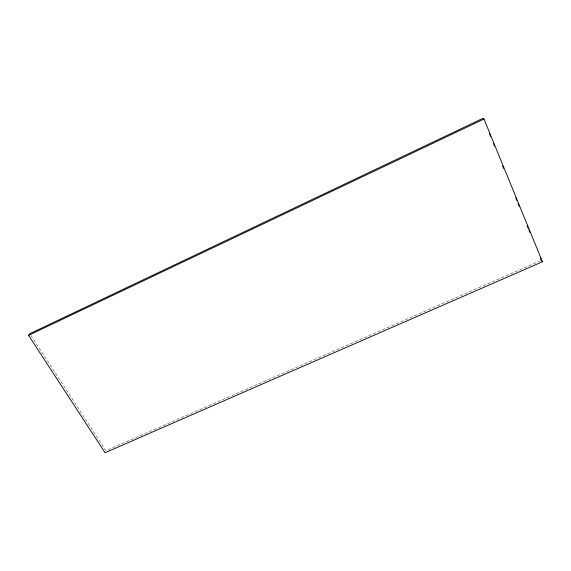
<?xml version="1.0" encoding="UTF-8"?>
<svg xmlns="http://www.w3.org/2000/svg" width="571" height="571" viewBox="0 0 571 571"><rect width="100%" height="100%" fill="white"/><g stroke="black" fill="none" stroke-linecap="round" stroke-linejoin="round"><path stroke-width="0.43" stroke-dasharray="2.85 2.14" d="M540.509 260.711L105.899 450.655L30.741 335.198"/><path stroke-width="0.86" d="M28.55 335.355L29.771 333.707L483.073 118.29L483.98 119.046L542.45 261.739L105.071 452.71L28.55 335.355L483.98 119.046M541.701 260.811L542.45 261.739M489.468 133.892L490.482 136.355M493.515 143.742L494.522 146.212M502.601 165.918L503.615 168.381M515.734 197.944L516.748 200.407M518.09 203.69L519.103 206.152M527.183 225.866L528.196 228.329M528.867 229.97L529.874 232.433M540.316 257.892L541.322 260.355"/></g></svg>
